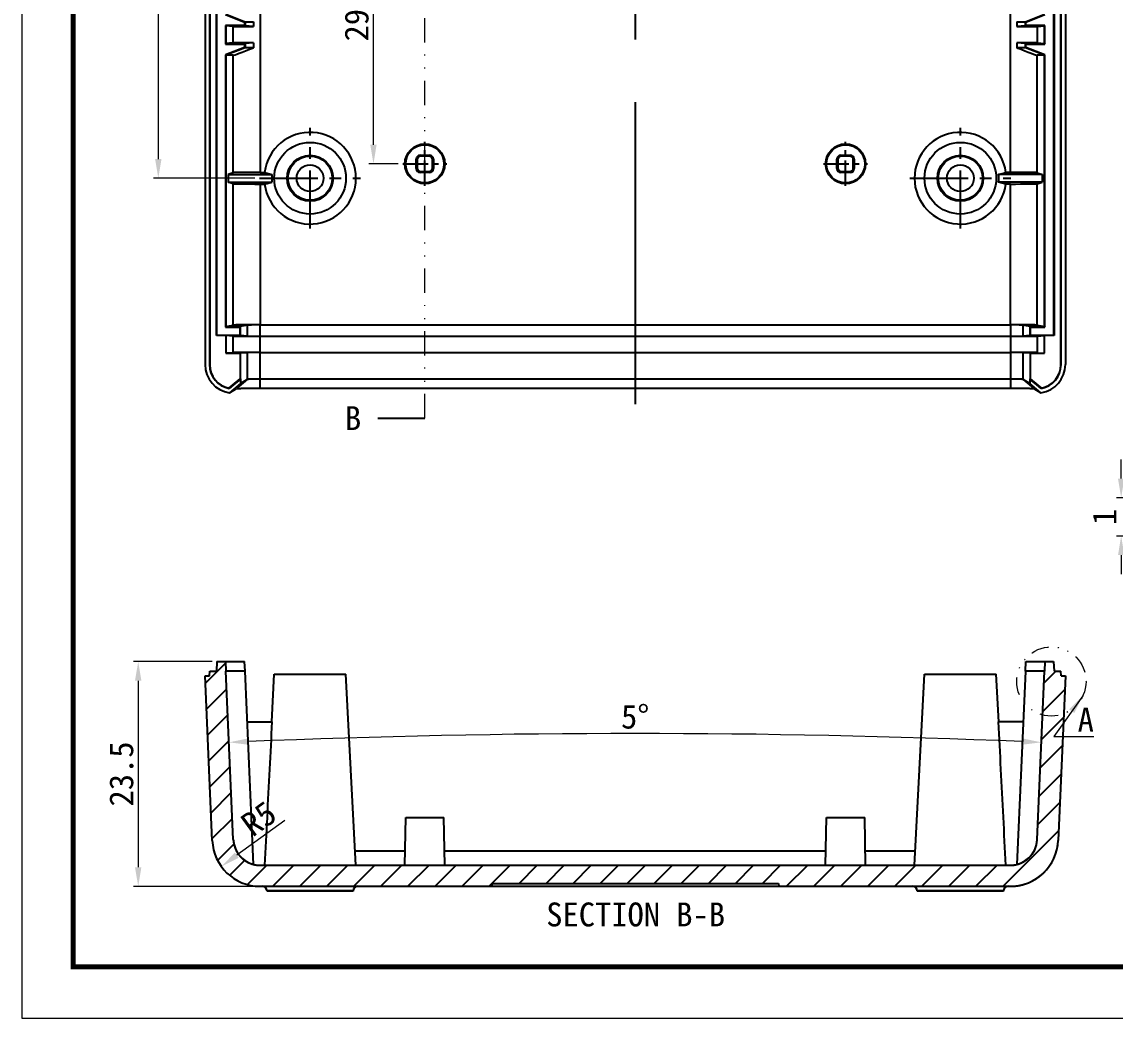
# Model space of a CAD drawing. Header units: millimetres. Extents: x 929 to 1798, y -260 to -38.
# Drawn here: x 1307.3 to 1421.6, y -260.3 to -156.1 of the extents above; entities that cross this region are included whole.
import ezdxf
from ezdxf.enums import TextEntityAlignment as Align

# ---------------------------------------------------------------- set-up
doc = ezdxf.new("R2010")
doc.units = ezdxf.units.MM
doc.linetypes.add('CENTER', pattern=[50.8, 31.75, -6.35, 6.35, -6.35])
doc.linetypes.add('DIVIDE', pattern=[31.75, 12.7, -6.35, 0, -6.35, 0, -6.35])
for name, color, linetype, lineweight in [('dim', 82, 'Continuous', 9), ('from', 7, 'Continuous', 13), ('hatch', 56, 'Continuous', 9)]:
    doc.layers.add(name, color=color, linetype=linetype, lineweight=lineweight)
doc.styles.add('宋体', font='simsun.ttc')
doc.styles.add('样式 1', font='simkai.ttf')
doc.dimstyles.new('YanXiu', dxfattribs={"dimtxt": 2.5, "dimasz": 2.2, "dimexe": 0.65, "dimexo": 0.65, "dimgap": 0.5, "dimtad": 1, "dimdsep": 46, "dimtxsty": '宋体', "dimcen": 0, "dimclrd": 3, "dimclre": 3, "dimclrt": 3, "dimazin": 2, "dimtfac": 1, "dimtofl": 0, "dimtmove": 0, "dimatfit": 3, "dimfxl": 1, "dimlwd": 5, "dimlwe": 5, "dimarcsym": 0})

# ---------------------------------------------------------------- blocks, each defined once
blk = doc.blocks.new('*D25')
at = {"layer": 'Defpoints', "color": 0}
for p in [(1435.42, -205.88), (1422.23, -209.88), (1439.21, -209.88)]:
    blk.add_point(p, dxfattribs=at)
at = {"layer": 'dim', "color": 3, "lineweight": 5}
for p, q in [((1422.23, -203.88), (1422.23, -201.88)), ((1434.92, -205.88), (1421.73, -205.88)), ((1438.71, -209.88), (1421.73, -209.88)), ((1422.23, -211.88), (1422.23, -213.88))]:
    blk.add_line(p, q, dxfattribs=at)
at = {"layer": 'dim', "color": 3}
for points in [[(1421.9, -203.88), (1422.56, -203.88), (1422.23, -205.88)], [(1421.9, -211.88), (1422.56, -211.88), (1422.23, -209.88)]]:
    blk.add_solid(points, dxfattribs=at)
at = {"layer": 'dim', "color": 4, "insert": (1420.48, -207.88), "char_height": 2.5, "attachment_point": 5, "rotation": 90, "style": '宋体'}
blk.add_mtext('1', dxfattribs=at)
blk = doc.blocks.new('*D32')
at = {"layer": 'Defpoints', "color": 0}
for p in [(1332.13, -82.46), (1321.54, -172.46), (1332.13, -172.46)]:
    blk.add_point(p, dxfattribs=at)
at = {"layer": 'dim', "color": 3, "lineweight": 5}
for p, q in [((1331.63, -82.46), (1321.04, -82.46)), ((1321.54, -84.46), (1321.54, -170.46)), ((1331.63, -172.46), (1321.04, -172.46))]:
    blk.add_line(p, q, dxfattribs=at)
at = {"layer": 'dim', "color": 3}
for points in [[(1321.21, -84.46), (1321.87, -84.46), (1321.54, -82.46)], [(1321.21, -170.46), (1321.87, -170.46), (1321.54, -172.46)]]:
    blk.add_solid(points, dxfattribs=at)
at = {"layer": 'dim', "color": 3, "insert": (1319.79, -127.46), "char_height": 2.5, "attachment_point": 5, "rotation": 90, "style": '宋体'}
blk.add_mtext('90', dxfattribs=at)
blk = doc.blocks.new('*D33')
at = {"layer": 'Defpoints', "color": 0}
for p in [(1344.04, -141.96), (1347.12, -141.96), (1347.12, -170.96)]:
    blk.add_point(p, dxfattribs=at)
at = {"layer": 'dim', "color": 3, "lineweight": 5}
for p, q in [((1346.62, -141.96), (1343.54, -141.96)), ((1344.04, -168.96), (1344.04, -143.96)), ((1346.62, -170.96), (1343.54, -170.96))]:
    blk.add_line(p, q, dxfattribs=at)
at = {"layer": 'dim', "color": 3}
for points in [[(1343.71, -143.96), (1344.37, -143.96), (1344.04, -141.96)], [(1343.71, -168.96), (1344.37, -168.96), (1344.04, -170.96)]]:
    blk.add_solid(points, dxfattribs=at)
at = {"layer": 'dim', "color": 3, "insert": (1342.29, -156.46), "char_height": 2.5, "attachment_point": 5, "rotation": 90, "style": '宋体'}
blk.add_mtext('29', dxfattribs=at)
blk = doc.blocks.new('*D44')
at = {"layer": 'Defpoints', "color": 0}
for p in [(1328.61, -224.02), (1414.21, -224.02), (1385.57, -230.64), (1329.38, -241.64), (1413.44, -241.64)]:
    blk.add_point(p, dxfattribs=at)
at = {"layer": 'dim', "color": 3, "lineweight": 5}
blk.add_arc((1371.41, -1204.25), 973.71, 87.61769, 92.38231, dxfattribs=at)
at = {"layer": 'dim', "color": 3}
for points in [[(1330.95, -231.71), (1330.92, -231.05), (1328.94, -231.46)], [(1411.9, -231.05), (1411.87, -231.71), (1413.89, -231.46)]]:
    blk.add_solid(points, dxfattribs=at)
at = {"layer": 'dim', "color": 3, "insert": (1371.41, -228.79), "char_height": 2.5, "attachment_point": 5, "style": '宋体'}
blk.add_mtext('5°', dxfattribs=at)
blk = doc.blocks.new('*D45')
at = {"layer": 'Defpoints', "color": 0}
for p in [(1327.67, -223.02), (1319.44, -246.52), (1332.18, -246.52)]:
    blk.add_point(p, dxfattribs=at)
at = {"layer": 'dim', "color": 3, "lineweight": 5}
for p, q in [((1327.17, -223.02), (1318.94, -223.02)), ((1319.44, -225.02), (1319.44, -244.52)), ((1331.68, -246.52), (1318.94, -246.52))]:
    blk.add_line(p, q, dxfattribs=at)
at = {"layer": 'dim', "color": 3}
for points in [[(1319.1, -225.02), (1319.77, -225.02), (1319.44, -223.02)], [(1319.1, -244.52), (1319.77, -244.52), (1319.44, -246.52)]]:
    blk.add_solid(points, dxfattribs=at)
at = {"layer": 'dim', "color": 3, "insert": (1317.69, -234.77), "char_height": 2.5, "attachment_point": 5, "rotation": 90, "style": '宋体'}
blk.add_mtext('23.5', dxfattribs=at)
blk = doc.blocks.new('*D46')
at = {"layer": 'Defpoints', "color": 0}
for p in [(1332.18, -241.52), (1328.13, -244.44)]:
    blk.add_point(p, dxfattribs=at)
at = {"layer": 'dim', "color": 3, "lineweight": 5}
blk.add_line((1334.78, -239.64), (1329.75, -243.27), dxfattribs=at)
at = {"layer": 'dim', "color": 3}
blk.add_solid([(1329.55, -243), (1329.94, -243.54), (1328.13, -244.44)], dxfattribs=at)
at = {"layer": 'dim', "color": 3, "insert": (1332.05, -239.45), "char_height": 2.5, "attachment_point": 5, "rotation": 35.7916, "style": '宋体'}
blk.add_mtext('R5', dxfattribs=at)

msp = doc.modelspace()

# ---------------------------------------------------------------- hatches: boundary and pattern name
at = {"linetype": 'Continuous'}
h = msp.add_hatch(dxfattribs=at)
h.set_pattern_fill('B', color=2, scale=2, angle=45, style=0, pattern_type=0)
h.set_pattern_definition([(45, (730.465, -196.19), (-1.4142136, 1.4142136), [])])
edge = h.paths.add_edge_path()
edge.add_line((1332.181, -246.515), (1356.402, -246.515))
edge.add_spline(control_points=[(1332.181, -246.515), (1329.353, -246.515), (1327.31, -244.559), (1327.186, -241.733)], knot_values=[0, 0, 0, 0, 1, 1, 1, 1], weights=[1, 0.8149093, 0.8149093, 1], degree=3, periodic=0)
edge.add_line((1327.186, -241.733), (1326.434, -224.515))
edge.add_line((1326.434, -224.515), (1326.886, -224.515))
edge.add_line((1326.886, -224.515), (1326.913, -224.015))
edge.add_line((1326.913, -224.015), (1327.615, -224.015))
edge.add_line((1327.667, -223.015), (1327.615, -224.015))
edge.add_line((1327.667, -223.015), (1328.562, -223.015))
edge.add_line((1328.562, -223.015), (1328.615, -224.015))
edge.add_line((1329.384, -241.637), (1328.615, -224.015))
edge.add_spline(control_points=[(1329.384, -241.637), (1329.453, -243.22), (1330.597, -244.315), (1332.181, -244.315)], knot_values=[0, 0, 0, 0, 1, 1, 1, 1], weights=[1, 0.8149093, 0.8149093, 1], degree=3, periodic=0)
edge.add_line((1332.181, -244.315), (1410.644, -244.315))
edge.add_spline(control_points=[(1410.644, -244.315), (1412.228, -244.315), (1413.372, -243.22), (1413.441, -241.637)], knot_values=[0, 0, 0, 0, 1, 1, 1, 1], weights=[1, 0.8149093, 0.8149093, 1], degree=3, periodic=0)
edge.add_line((1413.441, -241.637), (1414.21, -224.015))
edge.add_line((1414.263, -223.015), (1414.21, -224.015))
edge.add_line((1414.263, -223.015), (1415.158, -223.015))
edge.add_line((1415.158, -223.015), (1415.21, -224.015))
edge.add_line((1415.21, -224.015), (1415.913, -224.015))
edge.add_line((1415.939, -224.515), (1415.913, -224.015))
edge.add_line((1415.939, -224.515), (1416.391, -224.515))
edge.add_line((1416.391, -224.515), (1415.639, -241.733))
edge.add_spline(control_points=[(1410.644, -246.515), (1413.472, -246.515), (1415.516, -244.559), (1415.639, -241.733)], knot_values=[0, 0, 0, 0, 1, 1, 1, 1], weights=[1, 0.8149093, 0.8149093, 1], degree=3, periodic=0)
edge.add_line((1386.423, -246.515), (1410.644, -246.515))
edge.add_line((1386.413, -246.215), (1386.423, -246.515))
edge.add_line((1356.413, -246.215), (1386.413, -246.215))
edge.add_line((1356.413, -246.215), (1356.402, -246.515))

# ---------------------------------------------------------------- linework, layer by layer
at = {"color": 1, "linetype": 'CENTER', "ltscale": 1.031829}
msp.add_line((1371.413, -59.675), (1371.413, -196.097), dxfattribs=at)
at = {"color": 7, "linetype": 'Continuous'}
for p, q in [((1326.434, -62.971), (1326.434, -191.949)), ((1326.886, -62.957), (1326.886, -191.963)), ((1326.913, -62.957), (1326.913, -191.963)), ((1415.913, -191.962), (1415.913, -62.957)), ((1415.939, -191.962), (1415.939, -62.957)), ((1416.391, -62.971), (1416.391, -191.949)), ((1327.615, -188.926), (1327.615, -65.993)), ((1327.667, -188.874), (1327.667, -66.046)), ((1415.158, -66.046), (1415.158, -188.874)), ((1415.21, -65.993), (1415.21, -188.926)), ((1332.181, -83.069), (1332.181, -171.85)), ((1410.644, -171.85), (1410.644, -83.069)), ((1328.562, -155.345), (1330.564, -156.145)), ((1328.615, -155.31), (1330.617, -156.11)), ((1412.209, -156.11), (1414.21, -155.31)), ((1412.261, -156.145), (1414.263, -155.345)), ((1330.564, -156.487), (1328.562, -156.487)), ((1328.562, -156.487), (1328.562, -158.433)), ((1328.615, -156.539), (1328.562, -156.487)), ((1330.617, -156.539), (1328.615, -156.539)), ((1329.384, -156.601), (1328.615, -156.539)), ((1328.615, -156.539), (1328.615, -158.381)), ((1329.384, -158.319), (1329.384, -156.601)), ((1330.617, -156.11), (1330.564, -156.145)), ((1330.564, -156.145), (1330.564, -156.487)), ((1330.617, -156.539), (1330.564, -156.487)), ((1330.617, -156.11), (1331.499, -156.11)), ((1330.617, -156.11), (1330.617, -156.539)), ((1331.499, -156.61), (1330.617, -156.539)), ((1331.499, -156.11), (1331.499, -156.61)), ((1411.326, -156.11), (1411.326, -156.61)), ((1411.326, -156.11), (1412.209, -156.11)), ((1412.209, -156.539), (1411.326, -156.61)), ((1412.209, -156.539), (1412.209, -156.11)), ((1412.209, -156.11), (1412.261, -156.145)), ((1412.209, -156.539), (1412.261, -156.487)), ((1414.21, -156.539), (1412.209, -156.539)), ((1412.261, -156.487), (1412.261, -156.145)), ((1414.263, -156.487), (1412.261, -156.487)), ((1413.441, -156.601), (1414.21, -156.539)), ((1413.441, -156.601), (1413.441, -158.319)), ((1414.21, -156.539), (1414.263, -156.487)), ((1414.21, -158.381), (1414.21, -156.539)), ((1414.263, -158.433), (1414.263, -156.487)), ((1328.615, -158.381), (1328.562, -158.433)), ((1328.562, -158.433), (1330.564, -158.433)), ((1330.564, -158.774), (1328.562, -159.574)), ((1329.384, -158.319), (1328.615, -158.381)), ((1328.615, -158.381), (1330.617, -158.381)), ((1330.617, -158.81), (1328.615, -159.61)), ((1330.617, -158.381), (1330.564, -158.433)), ((1330.564, -158.433), (1330.564, -158.774)), ((1330.617, -158.81), (1330.564, -158.774)), ((1331.499, -158.31), (1330.617, -158.381)), ((1330.617, -158.381), (1330.617, -158.81)), ((1331.499, -158.81), (1330.617, -158.81)), ((1331.499, -158.31), (1331.499, -158.81)), ((1411.326, -158.31), (1411.326, -158.81)), ((1412.209, -158.381), (1411.326, -158.31)), ((1412.209, -158.81), (1411.326, -158.81)), ((1412.209, -158.81), (1412.209, -158.381)), ((1412.209, -158.381), (1412.261, -158.433)), ((1412.209, -158.381), (1414.21, -158.381)), ((1412.209, -158.81), (1412.261, -158.774)), ((1414.21, -159.61), (1412.209, -158.81)), ((1412.261, -158.774), (1412.261, -158.433)), ((1412.261, -158.433), (1414.263, -158.433)), ((1414.263, -159.574), (1412.261, -158.774)), ((1413.441, -158.319), (1414.21, -158.381)), ((1414.21, -158.381), (1414.263, -158.433)), ((1328.562, -159.574), (1328.562, -188.027)), ((1328.615, -159.61), (1328.562, -159.574)), ((1329.384, -159.61), (1328.615, -159.61)), ((1328.615, -159.61), (1328.615, -187.974)), ((1329.384, -171.888), (1329.384, -159.61)), ((1413.441, -171.888), (1413.441, -159.61)), ((1414.21, -159.61), (1413.441, -159.61)), ((1414.21, -159.61), (1414.263, -159.574)), ((1414.21, -187.974), (1414.21, -159.61)), ((1414.263, -188.027), (1414.263, -159.574)), ((1348.913, -170.06), (1349.005, -170.152)), ((1348.913, -170.06), (1349.913, -170.06)), ((1349.82, -170.152), (1349.005, -170.152)), ((1349.82, -170.152), (1349.913, -170.06)), ((1393.005, -170.152), (1392.913, -170.06)), ((1392.913, -170.06), (1393.913, -170.06)), ((1393.82, -170.152), (1393.005, -170.152)), ((1393.913, -170.06), (1393.82, -170.152)), ((1348.513, -171.46), (1348.513, -170.46)), ((1348.513, -170.46), (1348.605, -170.552)), ((1348.513, -171.46), (1348.605, -171.367)), ((1348.605, -170.552), (1348.605, -171.367)), ((1350.22, -170.552), (1350.313, -170.46)), ((1350.22, -171.367), (1350.22, -170.552)), ((1350.313, -171.46), (1350.22, -171.367)), ((1350.313, -170.46), (1350.313, -171.46)), ((1392.513, -171.46), (1392.513, -170.46)), ((1392.605, -170.552), (1392.513, -170.46)), ((1392.513, -171.46), (1392.605, -171.367)), ((1392.605, -170.552), (1392.605, -171.367)), ((1394.313, -170.46), (1394.22, -170.552)), ((1394.22, -171.367), (1394.22, -170.552)), ((1394.313, -171.46), (1394.22, -171.367)), ((1394.313, -170.46), (1394.313, -171.46)), ((1329.384, -171.888), (1328.846, -172.06)), ((1328.846, -172.06), (1333.421, -172.06)), ((1328.846, -172.06), (1328.846, -172.86)), ((1332.181, -171.85), (1332.653, -171.85)), ((1348.913, -171.86), (1349.005, -171.767)), ((1349.913, -171.86), (1348.913, -171.86)), ((1349.005, -171.767), (1349.82, -171.767)), ((1349.913, -171.86), (1349.82, -171.767)), ((1392.913, -171.86), (1393.005, -171.767)), ((1393.913, -171.86), (1392.913, -171.86)), ((1393.005, -171.767), (1393.82, -171.767)), ((1393.913, -171.86), (1393.82, -171.767)), ((1413.979, -172.06), (1409.405, -172.06)), ((1410.644, -171.85), (1410.172, -171.85)), ((1413.441, -171.888), (1413.979, -172.06)), ((1413.979, -172.06), (1413.979, -172.86)), ((1328.846, -172.86), (1333.421, -172.86)), ((1329.384, -173.032), (1328.846, -172.86)), ((1329.384, -187.821), (1329.384, -173.032)), ((1332.181, -173.069), (1332.181, -187.797)), ((1332.181, -173.069), (1332.653, -173.069)), ((1413.979, -172.86), (1409.405, -172.86)), ((1410.644, -173.069), (1410.172, -173.069)), ((1410.644, -187.797), (1410.644, -173.069)), ((1413.441, -173.032), (1413.979, -172.86)), ((1413.441, -187.821), (1413.441, -173.032)), ((1328.615, -187.974), (1328.562, -188.027)), ((1328.562, -188.027), (1330.06, -188.027)), ((1328.615, -187.974), (1329.384, -187.821)), ((1328.615, -187.974), (1330.113, -187.974)), ((1330.113, -187.974), (1330.06, -188.027)), ((1330.06, -188.027), (1330.06, -188.874)), ((1330.879, -187.821), (1330.113, -187.974)), ((1330.113, -187.974), (1330.113, -188.926)), ((1330.879, -188.988), (1330.879, -187.821)), ((1332.181, -194.415), (1332.178, -187.81)), ((1332.178, -187.81), (1410.647, -187.81)), ((1332.181, -187.797), (1410.644, -187.797)), ((1410.647, -187.81), (1410.644, -194.415)), ((1411.946, -187.821), (1411.946, -188.988)), ((1412.713, -187.974), (1411.946, -187.821)), ((1412.713, -188.926), (1412.713, -187.974)), ((1412.713, -187.974), (1412.765, -188.027)), ((1412.713, -187.974), (1414.21, -187.974)), ((1412.765, -188.874), (1412.765, -188.027)), ((1412.765, -188.027), (1414.263, -188.027)), ((1413.441, -187.821), (1414.21, -187.974)), ((1414.21, -187.974), (1414.263, -188.027)), ((1327.615, -188.926), (1327.667, -188.874)), ((1330.113, -188.926), (1327.615, -188.926)), ((1327.667, -188.874), (1330.06, -188.874)), ((1328.613, -188.926), (1328.613, -190.768)), ((1329.382, -188.988), (1328.613, -188.926)), ((1329.382, -190.707), (1329.382, -188.988)), ((1330.113, -188.926), (1330.06, -188.874)), ((1330.879, -188.988), (1330.113, -188.926)), ((1332.179, -188.997), (1410.646, -188.997)), ((1412.713, -188.926), (1411.946, -188.988)), ((1412.713, -188.926), (1412.765, -188.874)), ((1415.21, -188.926), (1412.713, -188.926)), ((1412.765, -188.874), (1415.158, -188.874)), ((1413.443, -188.988), (1414.213, -188.926)), ((1413.443, -188.988), (1413.443, -190.707)), ((1414.213, -190.768), (1414.213, -188.926)), ((1415.21, -188.926), (1415.158, -188.874)), ((1329.382, -190.707), (1328.613, -190.768)), ((1328.613, -190.768), (1330.113, -190.768)), ((1330.879, -190.707), (1330.113, -190.768)), ((1330.113, -190.768), (1330.113, -193.432)), ((1330.879, -193.477), (1330.879, -190.707)), ((1332.178, -190.702), (1410.647, -190.702)), ((1411.946, -190.707), (1411.946, -193.477)), ((1412.713, -190.768), (1411.946, -190.707)), ((1412.713, -190.768), (1412.713, -193.432)), ((1412.713, -190.768), (1414.213, -190.768)), ((1413.443, -190.707), (1414.213, -190.768)), ((1326.913, -191.963), (1326.886, -191.963)), ((1415.913, -191.962), (1415.939, -191.962)), ((1328.919, -194.411), (1330.113, -193.432)), ((1329.404, -194.073), (1328.959, -194.445)), ((1330.134, -193.924), (1328.984, -194.913)), ((1330.134, -193.463), (1329.404, -194.073)), ((1330.879, -193.477), (1329.732, -194.464)), ((1330.134, -193.463), (1330.134, -193.924)), ((1330.134, -193.924), (1330.879, -193.477)), ((1332.178, -193.427), (1410.647, -193.427)), ((1411.946, -193.477), (1413.094, -194.464)), ((1411.946, -193.477), (1412.691, -193.924)), ((1413.421, -194.072), (1412.691, -193.463)), ((1412.691, -193.463), (1412.691, -193.924)), ((1413.842, -194.913), (1412.691, -193.924)), ((1412.713, -193.432), (1413.906, -194.411)), ((1413.867, -194.445), (1413.421, -194.072)), ((1328.984, -194.913), (1329.732, -194.464)), ((1332.181, -194.415), (1410.644, -194.415)), ((1413.094, -194.464), (1413.842, -194.913)), ((1344.485, -197.555), (1349.413, -197.555)), ((1326.886, -224.515), (1326.913, -224.015)), ((1326.886, -224.515), (1326.913, -224.015)), ((1326.913, -224.015), (1327.615, -224.015)), ((1326.913, -224.015), (1327.615, -224.015)), ((1327.667, -223.015), (1327.615, -224.015)), ((1327.667, -223.015), (1327.615, -224.015)), ((1327.667, -223.015), (1330.564, -223.015)), ((1327.667, -223.015), (1328.562, -223.015)), ((1328.562, -223.015), (1328.615, -224.015)), ((1328.562, -223.015), (1328.615, -224.015)), ((1330.617, -224.015), (1328.615, -224.015)), ((1329.384, -241.637), (1328.615, -224.015)), ((1329.384, -241.637), (1328.615, -224.015)), ((1330.617, -224.015), (1330.564, -223.015)), ((1331.499, -244.231), (1330.617, -224.015)), ((1412.209, -224.015), (1411.326, -244.231)), ((1412.209, -224.015), (1412.261, -223.015)), ((1414.21, -224.015), (1412.209, -224.015)), ((1412.261, -223.015), (1415.158, -223.015)), ((1413.441, -241.637), (1414.21, -224.015)), ((1413.441, -241.637), (1414.21, -224.015)), ((1414.263, -223.015), (1414.21, -224.015)), ((1414.263, -223.015), (1414.21, -224.015)), ((1414.263, -223.015), (1415.158, -223.015)), ((1415.158, -223.015), (1415.21, -224.015)), ((1415.158, -223.015), (1415.21, -224.015)), ((1415.21, -224.015), (1415.913, -224.015)), ((1415.21, -224.015), (1415.913, -224.015)), ((1415.939, -224.515), (1415.913, -224.015)), ((1415.939, -224.515), (1415.913, -224.015)), ((1326.434, -224.515), (1326.886, -224.515)), ((1327.186, -241.733), (1326.434, -224.515)), ((1326.434, -224.515), (1326.886, -224.515)), ((1327.186, -241.733), (1326.434, -224.515)), ((1333.401, -229.315), (1333.663, -224.315)), ((1333.663, -224.315), (1341.163, -224.315)), ((1342.211, -244.315), (1341.163, -224.315)), ((1400.614, -244.315), (1401.663, -224.315)), ((1401.663, -224.315), (1409.163, -224.315)), ((1409.425, -229.315), (1409.163, -224.315)), ((1416.391, -224.515), (1415.639, -241.733)), ((1416.391, -224.515), (1415.639, -241.733)), ((1415.939, -224.515), (1416.391, -224.515)), ((1415.939, -224.515), (1416.391, -224.515)), ((1330.848, -229.315), (1333.421, -229.315)), ((1411.977, -229.315), (1409.405, -229.315)), ((1347.325, -244.315), (1347.413, -239.315)), ((1347.413, -239.315), (1351.413, -239.315)), ((1351.5, -244.315), (1351.413, -239.315)), ((1391.325, -244.315), (1391.413, -239.315)), ((1391.413, -239.315), (1395.413, -239.315)), ((1395.5, -244.315), (1395.413, -239.315)), ((1342.132, -242.815), (1347.351, -242.815)), ((1351.474, -242.815), (1391.351, -242.815)), ((1395.474, -242.815), (1400.693, -242.815)), ((1332.181, -244.315), (1410.644, -244.315)), ((1332.181, -244.315), (1410.644, -244.315)), ((1332.181, -246.515), (1410.644, -246.515)), ((1332.181, -246.515), (1356.402, -246.515)), ((1356.413, -246.215), (1356.402, -246.515)), ((1356.413, -246.215), (1356.402, -246.515)), ((1356.413, -246.215), (1386.413, -246.215)), ((1356.413, -246.215), (1386.413, -246.215)), ((1386.413, -246.215), (1386.423, -246.515)), ((1386.413, -246.215), (1386.423, -246.515)), ((1386.423, -246.515), (1410.644, -246.515)), ((1341.913, -246.998), (1332.912, -246.998)), ((1332.912, -246.998), (1332.913, -247.015)), ((1341.913, -247.015), (1332.913, -247.015)), ((1341.913, -246.998), (1341.913, -247.015)), ((1400.912, -246.998), (1400.913, -247.015)), ((1409.913, -246.998), (1400.912, -246.998)), ((1409.913, -247.015), (1400.913, -247.015)), ((1409.913, -246.998), (1409.913, -247.015))]:
    msp.add_line(p, q, dxfattribs=at)
at = {"color": 1, "linetype": 'CENTER', "ltscale": 0.191926}
for p, q in [((1337.413, -177.738), (1337.413, -167.182)), ((1405.413, -177.738), (1405.413, -167.182)), ((1332.135, -172.46), (1342.691, -172.46)), ((1400.135, -172.46), (1410.691, -172.46))]:
    msp.add_line(p, q, dxfattribs=at)
at = {"color": 1, "linetype": 'CENTER', "ltscale": 0.083491}
for p, q in [((1349.413, -173.256), (1349.413, -168.664)), ((1393.413, -173.256), (1393.413, -168.664)), ((1347.117, -170.96), (1351.709, -170.96)), ((1391.117, -170.96), (1395.709, -170.96))]:
    msp.add_line(p, q, dxfattribs=at)
at = {"color": 7, "linetype": 'Continuous'}
for centre, radius in [((1337.413, -172.46), 3.75), ((1349.413, -170.96), 2.087), ((1349.413, -170.96), 2), ((1393.413, -170.96), 2.087), ((1393.413, -170.96), 2), ((1405.413, -172.46), 3.75), ((1337.413, -172.46), 2.4), ((1337.413, -172.46), 2.313), ((1405.413, -172.46), 2.4), ((1405.413, -172.46), 2.313), ((1337.413, -172.46), 1.4), ((1405.413, -172.46), 1.4)]:
    msp.add_circle(centre, radius, dxfattribs=at)
for centre, radius, start, end in [((1337.413, -172.46), 4.798, 187.29732, 172.70268), ((1405.413, -172.46), 4.798, 7.29732, 352.70268), ((1337.413, -172.46), 4.012, 174.27811, 185.72189), ((1405.413, -172.46), 4.012, 354.27811, 5.72189), ((1329.409, -191.963), 2.523, 180.00107, 259.71637), ((1329.409, -191.963), 2.496, 179.9897, 258.69352), ((1413.415, -191.962), 2.523, 280.30242, 0.00171), ((1413.416, -191.962), 2.497, 281.32511, 0.00459), ((1334.163, -190.589), 4.949, 215.06548, 215.50301), ((1408.685, -190.606), 4.92, 324.50219, 324.94237), ((1341.705, -179.778), 19.431, 228.85449, 229.00778), ((1400.392, -178.948), 20.536, 311.00733, 311.15239), ((1332.181, -241.515), 5, 182.5, 270), ((1332.181, -241.515), 5, 182.5, 270), ((1332.181, -241.515), 2.8, 182.5, 270), ((1410.644, -241.515), 2.8, 270, 357.5), ((1410.644, -241.515), 5, 270, 357.5), ((1332.412, -247.015), 0.5, 2, 90), ((1342.413, -247.015), 0.5, 90, 178), ((1400.412, -247.015), 0.5, 2, 90), ((1410.413, -247.015), 0.5, 90, 178)]:
    msp.add_arc(centre, radius, start, end, dxfattribs=at)
for centre, major_axis, ratio, start_param, end_param in [((1332.181, -156.6), (2.8, 0), 0.0034907, -3.0979594, -1.8169148), ((1410.644, -156.6), (2.8, 0), 0.0034907, -1.3246779, -0.0436332), ((1332.181, -158.32), (2.8, 0), 0.0034907, 1.8169148, 3.0979594), ((1332.181, -158.49), (2.8, 1.119), 0.0150446, -3.103973, -1.8229284), ((1410.644, -158.32), (2.8, 0), 0.0034907, 0.0436332, 1.3246779), ((1410.644, -158.49), (2.8, -1.119), 0.0150446, -1.3186642, -0.0376196), ((1348.913, -170.46), (-0.283, 0.283), 0.9996955, -0.7852459, 0.7852459), ((1349.005, -170.552), (0.283, -0.283), 0.9996955, 2.3563468, 3.9268385), ((1349.82, -170.552), (0.283, 0.283), 0.9996955, -0.7852459, 0.7852459), ((1349.913, -170.46), (0.283, 0.283), 0.9996955, -0.7852459, 0.7852459), ((1392.913, -170.46), (-0.283, 0.283), 0.9996955, -0.7852459, 0.7852459), ((1393.005, -170.552), (-0.283, 0.283), 0.9996955, -0.7852459, 0.7852459), ((1393.82, -170.552), (-0.283, -0.283), 0.9996955, 2.3563468, 3.9268385), ((1393.913, -170.46), (0.283, 0.283), 0.9996955, -0.7852459, 0.7852459), ((1348.913, -171.46), (0.283, 0.283), 0.9996955, -3.9268385, -2.3563468), ((1349.005, -171.367), (0.283, 0.283), 0.9996955, 2.3563468, 3.9268385), ((1349.82, -171.367), (-0.283, 0.283), 0.9996955, 2.3563468, 3.9268385), ((1349.913, -171.46), (-0.283, 0.283), 0.9996955, -3.9268385, -2.3563468), ((1392.913, -171.46), (0.283, 0.283), 0.9996955, -3.9268385, -2.3563468), ((1393.005, -171.367), (0.283, 0.283), 0.9996955, 2.3563468, 3.9268385), ((1393.82, -171.367), (-0.283, 0.283), 0.9996955, 2.3563468, 3.9268385), ((1393.913, -171.46), (-0.283, 0.283), 0.9996955, -3.9268385, -2.3563468), ((1332.181, -171.89), (2.8, 0), 0.0139635, 1.5707963, 3.0979594), ((1410.644, -171.89), (2.8, 0), 0.0139635, 0.0436332, 1.5707963), ((1332.181, -173.03), (2.8, 0), 0.0139635, -3.0979594, -1.5707963), ((1410.644, -173.03), (2.8, 0), 0.0139635, -1.5707963, -0.0436332), ((1332.181, -187.822), (2.8, 0), 0.0087269, 1.5707963, 3.0979594), ((1332.178, -187.822), (1.3, 0), 0.0087269, 1.5707963, 3.0979594), ((1410.644, -187.822), (2.8, 0), 0.0087269, 0.0436332, 1.5707963), ((1410.647, -187.822), (1.3, 0), 0.0087269, 0.0436332, 1.5707963), ((1332.179, -188.987), (2.8, 0), 0.0034907, -3.0979594, -1.5707963), ((1332.178, -188.987), (1.3, 0), 0.0034907, -3.0979594, -1.5707963), ((1410.646, -188.987), (2.8, 0), 0.0034907, -1.5707963, -0.0436332), ((1410.647, -188.987), (1.3, 0), 0.0034907, -1.5707963, -0.0436332), ((1332.179, -190.707), (2.8, 0), 0.0034907, 1.5707963, 3.0979594), ((1332.178, -190.707), (1.3, 0), 0.0034907, 1.5707963, 3.0979594), ((1410.646, -190.707), (2.8, 0), 0.0034907, 0.0436332, 1.5707963), ((1410.647, -190.707), (1.3, 0), 0.0034907, 0.0436332, 1.5707963), ((1329.437, -191.946), (-2.576, -1.545), 0.9987065, -0.5396695, 0.8794419), ((1413.388, -191.946), (2.576, -1.545), 0.9987065, -0.8794419, 0.5396695)]:
    msp.add_ellipse(centre, major_axis=major_axis, ratio=ratio, start_param=start_param, end_param=end_param, dxfattribs=at)
for points, start_tangent, end_tangent in [([(1332.653, -171.85), (1332.911, -171.921), (1333.167, -171.991), (1333.421, -172.06)], (0.9645647, -0.2638465), (0.9648568, -0.2627762)), ([(1409.405, -172.06), (1409.658, -171.991), (1409.914, -171.921), (1410.172, -171.85)], (0.9648568, 0.2627762), (0.9645647, 0.2638465)), ([(1332.653, -173.069), (1332.911, -172.999), (1333.167, -172.929), (1333.421, -172.86)], (0.9645647, 0.2638465), (0.9648568, 0.2627762)), ([(1410.172, -173.069), (1409.914, -172.999), (1409.658, -172.929), (1409.405, -172.86)], (-0.9645647, 0.2638465), (-0.9648568, 0.2627762)), ([(1330.881, -193.476), (1330.942, -193.463), (1331.08, -193.451), (1331.287, -193.441), (1331.552, -193.433), (1331.855, -193.429), (1332.178, -193.427)], (0.8470166, 0.5315664), (0.9999983, -0.0018276)), ([(1410.647, -193.427), (1410.97, -193.429), (1411.273, -193.433), (1411.538, -193.441), (1411.745, -193.451), (1411.883, -193.463), (1411.944, -193.476)], (0.9999983, 0.0018289), (0.8470237, -0.5315551)), ([(1329.735, -194.463), (1329.855, -194.45), (1330.12, -194.438), (1330.513, -194.428), (1331.01, -194.421), (1331.578, -194.416), (1332.181, -194.415)], (0.9602638, 0.279094), (0.9999998, -0.000561)), ([(1410.644, -194.415), (1411.247, -194.416), (1411.815, -194.421), (1412.312, -194.428), (1412.706, -194.438), (1412.97, -194.45), (1413.09, -194.463)], (0.9999998, 0.0005612), (0.9602656, -0.2790879)), ([(1333.421, -229.315), (1333.167, -234.267), (1332.911, -239.268), (1332.653, -244.315)], (-0.0512038, -0.9986882), (-0.0509812, -0.9986996)), ([(1410.172, -244.315), (1409.914, -239.268), (1409.658, -234.267), (1409.405, -229.315)], (-0.0509812, 0.9986996), (-0.0512038, 0.9986882)), ([(1329.384, -241.637), (1329.386, -241.668), (1329.387, -241.698), (1329.39, -241.729), (1329.392, -241.759), (1329.395, -241.79), (1329.398, -241.821), (1329.402, -241.852), (1329.406, -241.883), (1329.41, -241.914), (1329.415, -241.945), (1329.42, -241.976), (1329.425, -242.007), (1329.431, -242.038), (1329.437, -242.07), (1329.443, -242.101), (1329.45, -242.132), (1329.458, -242.164), (1329.465, -242.195), (1329.473, -242.227), (1329.482, -242.258), (1329.491, -242.29), (1329.5, -242.321), (1329.51, -242.353), (1329.52, -242.384), (1329.53, -242.415), (1329.541, -242.447), (1329.552, -242.478), (1329.564, -242.509), (1329.576, -242.541), (1329.588, -242.572), (1329.601, -242.603), (1329.615, -242.634), (1329.628, -242.665), (1329.642, -242.696), (1329.657, -242.726), (1329.672, -242.757), (1329.687, -242.787), (1329.703, -242.818), (1329.719, -242.848), (1329.735, -242.878), (1329.752, -242.908), (1329.77, -242.938), (1329.787, -242.967), (1329.806, -242.997), (1329.824, -243.026), (1329.843, -243.055), (1329.862, -243.084), (1329.882, -243.113), (1329.902, -243.141), (1329.922, -243.169), (1329.943, -243.197), (1329.964, -243.225), (1329.986, -243.253), (1330.008, -243.28), (1330.03, -243.307), (1330.052, -243.334), (1330.075, -243.36), (1330.099, -243.387), (1330.122, -243.413), (1330.146, -243.438), (1330.17, -243.464), (1330.195, -243.489), (1330.22, -243.513), (1330.245, -243.538), (1330.271, -243.562), (1330.297, -243.586), (1330.323, -243.609), (1330.349, -243.632), (1330.376, -243.655), (1330.403, -243.678), (1330.43, -243.7), (1330.457, -243.722), (1330.485, -243.743), (1330.513, -243.764), (1330.541, -243.785), (1330.57, -243.805), (1330.598, -243.825), (1330.627, -243.844), (1330.656, -243.864), (1330.686, -243.882), (1330.715, -243.901), (1330.745, -243.919), (1330.775, -243.936), (1330.805, -243.954), (1330.835, -243.97), (1330.865, -243.987), (1330.896, -244.003), (1330.927, -244.018), (1330.957, -244.034), (1330.988, -244.048), (1331.019, -244.063), (1331.05, -244.077), (1331.082, -244.09), (1331.113, -244.103), (1331.144, -244.116), (1331.176, -244.128), (1331.207, -244.14), (1331.239, -244.152), (1331.271, -244.163), (1331.302, -244.174), (1331.334, -244.184), (1331.366, -244.194), (1331.398, -244.203), (1331.43, -244.212), (1331.461, -244.221), (1331.493, -244.229), (1331.525, -244.237), (1331.557, -244.245), (1331.589, -244.252), (1331.62, -244.258), (1331.652, -244.265), (1331.684, -244.271), (1331.716, -244.276), (1331.747, -244.281), (1331.779, -244.286), (1331.81, -244.291), (1331.842, -244.295), (1331.873, -244.298), (1331.904, -244.302), (1331.936, -244.304), (1331.967, -244.307), (1331.998, -244.309), (1332.029, -244.311), (1332.059, -244.313), (1332.09, -244.314), (1332.121, -244.315), (1332.151, -244.315), (1332.181, -244.315)], (0.0436194, -0.9990482), (1, 0)), ([(1410.644, -244.315), (1410.674, -244.315), (1410.705, -244.315), (1410.735, -244.314), (1410.766, -244.313), (1410.797, -244.311), (1410.827, -244.309), (1410.858, -244.307), (1410.89, -244.304), (1410.921, -244.302), (1410.952, -244.298), (1410.983, -244.295), (1411.015, -244.291), (1411.046, -244.286), (1411.078, -244.281), (1411.11, -244.276), (1411.141, -244.271), (1411.173, -244.265), (1411.205, -244.258), (1411.236, -244.252), (1411.268, -244.245), (1411.3, -244.237), (1411.332, -244.229), (1411.364, -244.221), (1411.396, -244.212), (1411.427, -244.203), (1411.459, -244.194), (1411.491, -244.184), (1411.523, -244.174), (1411.555, -244.163), (1411.586, -244.152), (1411.618, -244.14), (1411.649, -244.128), (1411.681, -244.116), (1411.712, -244.103), (1411.744, -244.09), (1411.775, -244.077), (1411.806, -244.063), (1411.837, -244.048), (1411.868, -244.034), (1411.899, -244.018), (1411.929, -244.003), (1411.96, -243.987), (1411.99, -243.97), (1412.02, -243.954), (1412.05, -243.936), (1412.08, -243.919), (1412.11, -243.901), (1412.139, -243.882), (1412.169, -243.864), (1412.198, -243.844), (1412.227, -243.825), (1412.255, -243.805), (1412.284, -243.785), (1412.312, -243.764), (1412.34, -243.743), (1412.368, -243.722), (1412.395, -243.7), (1412.422, -243.678), (1412.449, -243.655), (1412.476, -243.632), (1412.503, -243.609), (1412.529, -243.586), (1412.554, -243.562), (1412.58, -243.538), (1412.605, -243.513), (1412.63, -243.489), (1412.655, -243.464), (1412.679, -243.438), (1412.703, -243.413), (1412.727, -243.387), (1412.75, -243.36), (1412.773, -243.334), (1412.795, -243.307), (1412.818, -243.28), (1412.839, -243.253), (1412.861, -243.225), (1412.882, -243.197), (1412.903, -243.169), (1412.923, -243.141), (1412.943, -243.113), (1412.963, -243.084), (1412.982, -243.055), (1413.001, -243.026), (1413.02, -242.997), (1413.038, -242.967), (1413.055, -242.938), (1413.073, -242.908), (1413.09, -242.878), (1413.106, -242.848), (1413.122, -242.818), (1413.138, -242.787), (1413.153, -242.757), (1413.168, -242.726), (1413.183, -242.696), (1413.197, -242.665), (1413.211, -242.634), (1413.224, -242.603), (1413.237, -242.572), (1413.249, -242.541), (1413.261, -242.509), (1413.273, -242.478), (1413.284, -242.447), (1413.295, -242.415), (1413.306, -242.384), (1413.316, -242.353), (1413.325, -242.321), (1413.335, -242.29), (1413.343, -242.258), (1413.352, -242.227), (1413.36, -242.195), (1413.368, -242.164), (1413.375, -242.132), (1413.382, -242.101), (1413.388, -242.07), (1413.394, -242.038), (1413.4, -242.007), (1413.406, -241.976), (1413.411, -241.945), (1413.415, -241.914), (1413.42, -241.883), (1413.423, -241.852), (1413.427, -241.821), (1413.43, -241.79), (1413.433, -241.759), (1413.436, -241.729), (1413.438, -241.698), (1413.44, -241.668), (1413.441, -241.637)], (1, 0), (0.0436194, 0.9990482)), ([(1410.644, -246.515), (1410.698, -246.515), (1410.752, -246.514), (1410.807, -246.513), (1410.862, -246.51), (1410.917, -246.508), (1410.972, -246.504), (1411.027, -246.501), (1411.083, -246.496), (1411.138, -246.491), (1411.194, -246.485), (1411.25, -246.478), (1411.306, -246.471), (1411.363, -246.463), (1411.419, -246.455), (1411.476, -246.446), (1411.532, -246.436), (1411.589, -246.425), (1411.645, -246.414), (1411.702, -246.402), (1411.759, -246.389), (1411.816, -246.376), (1411.873, -246.362), (1411.93, -246.347), (1411.986, -246.332), (1412.043, -246.315), (1412.1, -246.298), (1412.157, -246.281), (1412.214, -246.262), (1412.27, -246.243), (1412.327, -246.223), (1412.383, -246.203), (1412.44, -246.182), (1412.496, -246.16), (1412.552, -246.137), (1412.608, -246.113), (1412.663, -246.089), (1412.719, -246.064), (1412.774, -246.039), (1412.83, -246.012), (1412.885, -245.985), (1412.939, -245.957), (1412.994, -245.929), (1413.048, -245.899), (1413.102, -245.869), (1413.156, -245.839), (1413.209, -245.807), (1413.262, -245.775), (1413.315, -245.742), (1413.367, -245.709), (1413.419, -245.674), (1413.47, -245.64), (1413.522, -245.604), (1413.572, -245.568), (1413.623, -245.531), (1413.673, -245.493), (1413.722, -245.455), (1413.771, -245.416), (1413.82, -245.377), (1413.868, -245.337), (1413.916, -245.296), (1413.963, -245.255), (1414.01, -245.213), (1414.056, -245.17), (1414.101, -245.127), (1414.146, -245.083), (1414.191, -245.039), (1414.235, -244.994), (1414.278, -244.949), (1414.321, -244.903), (1414.363, -244.857), (1414.405, -244.81), (1414.446, -244.763), (1414.486, -244.715), (1414.526, -244.667), (1414.565, -244.618), (1414.603, -244.569), (1414.641, -244.519), (1414.678, -244.469), (1414.714, -244.419), (1414.75, -244.368), (1414.785, -244.317), (1414.82, -244.265), (1414.853, -244.213), (1414.886, -244.161), (1414.919, -244.108), (1414.95, -244.056), (1414.981, -244.002), (1415.012, -243.949), (1415.041, -243.895), (1415.07, -243.841), (1415.098, -243.787), (1415.125, -243.733), (1415.152, -243.678), (1415.178, -243.623), (1415.203, -243.568), (1415.227, -243.513), (1415.251, -243.457), (1415.274, -243.402), (1415.296, -243.346), (1415.318, -243.291), (1415.339, -243.235), (1415.359, -243.179), (1415.378, -243.123), (1415.397, -243.067), (1415.415, -243.011), (1415.432, -242.954), (1415.449, -242.898), (1415.464, -242.842), (1415.48, -242.786), (1415.494, -242.73), (1415.508, -242.673), (1415.521, -242.617), (1415.533, -242.561), (1415.545, -242.505), (1415.556, -242.449), (1415.566, -242.393), (1415.576, -242.338), (1415.585, -242.282), (1415.593, -242.226), (1415.601, -242.171), (1415.608, -242.116), (1415.614, -242.061), (1415.62, -242.006), (1415.625, -241.951), (1415.629, -241.896), (1415.633, -241.842), (1415.636, -241.787), (1415.639, -241.733)], (1, 0), (0.0436194, 0.9990482))]:
    msp.add_spline(points, degree=3, dxfattribs=dict(at, start_tangent=start_tangent, end_tangent=end_tangent))
at = {"layer": 'from'}
for points in [[(1307.272, -260.303), (1618.351, -260.303), (1618.351, -44.132), (1307.272, -44.132)], [(1312.633, -254.942), (1612.99, -254.942), (1612.99, -49.493), (1312.633, -49.493)]]:
    msp.add_lwpolyline(points, close=True, dxfattribs=at)
at = {"layer": 'from', "const_width": 0.536}
msp.add_lwpolyline([(1312.633, -254.942), (1312.633, -49.493), (1612.99, -49.493), (1612.99, -254.942), (1312.633, -254.942)], dxfattribs=at)
at = {"layer": 'hatch', "color": 2, "linetype": 'DIVIDE', "ltscale": 0.2}
msp.add_line((1349.413, -197.555), (1349.413, -127.46), dxfattribs=at)
at = {"layer": 'hatch', "color": 2}
msp.add_lwpolyline([(1349.413, -197.555, 0, 0, 0), (1346.913, -197.555, 0.75, 0, 0), (1344.413, -197.555, 0, 0, 0)], format="xyseb", dxfattribs=at)
at = {"layer": 'hatch', "color": 4, "linetype": 'DIVIDE', "ltscale": 0.15}
msp.add_circle((1414.932, -225.092), 3.62, dxfattribs=at)

# ---------------------------------------------------------------- texts
at = {"layer": 'hatch', "color": 6, "style": '样式 1'}
for s, p in [('B', (1341.913, -197.555)), ('SECTION B-B', (1371.459, -249.462))]:
    msp.add_text(s, height=2.5, dxfattribs=at).set_placement(p, align=Align.MIDDLE)
at = {"layer": 'hatch', "color": 3, "insert": (1417.677, -230.348), "char_height": 2.5, "attachment_point": 7, "style": '宋体'}
msp.add_mtext('A ', dxfattribs=at)

# ---------------------------------------------------------------- dimensions: what is measured, and where the dimension line sits
at = {"layer": 'dim'}
for base, p1, p2, override, picture, middle in [((1321.539, -172.46), (1332.135, -82.46), (1332.135, -172.46), {"dimasz": 2, "dimexe": 0.49975, "dimexo": 0.49975, "dimgap": 0.49975}, '*D32', (1321.539, -127.46)), ((1422.229, -209.881), (1435.423, -205.881), (1439.213, -209.881), {"dimasz": 2, "dimexe": 0.49975, "dimexo": 0.49975, "dimgap": 0.49975, "dimlfac": 0.25, "dimclrt": 4}, '*D25', (1422.229, -207.881))]:
    dim = msp.add_linear_dim(base=base, p1=p1, p2=p2, angle=90, dimstyle='YanXiu', override=override, dxfattribs=at)
    dim.commit()
    dim.dimension.update_dxf_attribs({"geometry": picture, "text_midpoint": middle, "dimtype": 160})
for base, p1, p2, picture, middle in [((1344.039, -141.96), (1347.117, -170.96), (1347.117, -141.96), '*D33', (1342.289, -156.46)), ((1319.436, -246.515), (1327.667, -223.015), (1332.181, -246.515), '*D45', (1317.687, -234.765))]:
    dim = msp.add_linear_dim(base=base, p1=p1, p2=p2, angle=90, dimstyle='YanXiu', override={"dimasz": 2, "dimexe": 0.49975, "dimexo": 0.49975, "dimgap": 0.49975}, dxfattribs=at)
    dim.commit()
    dim.dimension.update_dxf_attribs({"geometry": picture, "text_midpoint": middle})
dim = msp.add_angular_dim_2l(base=(1385.574, -230.641), line1=((1413.441, -241.637), (1414.21, -224.015)), line2=((1329.384, -241.637), (1328.615, -224.015)), dimstyle='YanXiu', override={"dimasz": 2, "dimexe": 0.49975, "dimexo": 0.49975, "dimgap": 0.49975}, dxfattribs=at)
dim.commit()
dim.dimension.update_dxf_attribs({"geometry": '*D44', "text_midpoint": (1371.413, -228.788)})
dim = msp.add_radius_dim(center=(1332.181, -241.515), mpoint=(1328.126, -244.439), dimstyle='YanXiu', override={"dimasz": 2, "dimexe": 0.49975, "dimexo": 0.49975, "dimgap": 0.49975, "dimtmove": 1}, dxfattribs=at)
dim.commit()
dim.dimension.update_dxf_attribs({"geometry": '*D46', "text_midpoint": (1333.077, -240.87), "dimtype": 164})

# ---------------------------------------------------------------- leaders
at = {"layer": 'hatch', "color": 6, "annotation_type": 0, "has_hookline": 1, "hookline_direction": 0, "text_width": 1.69}
msp.add_leader([(1418.232, -226.582), (1415.177, -230.848), (1417.177, -230.848)], dimstyle='YanXiu', override={"dimasz": 2}, dxfattribs=at)

doc.saveas('drawing.dxf')
